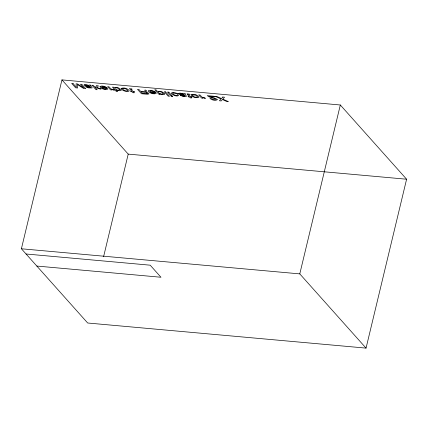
<?xml version="1.0" encoding="UTF-8"?>
<svg xmlns="http://www.w3.org/2000/svg" width="428" height="428" viewBox="0 0 428 428"><rect width="100%" height="100%" fill="white"/><g stroke="black" fill="none" stroke-linecap="round" stroke-linejoin="round"><path stroke-width="0.64" d="M21.4 248.775L61.948 79.886L340.324 104.994L406.6 179.225L366.052 348.114L87.676 323.006L21.4 248.775L299.782 273.888L366.052 348.114M103.581 256.747L128.218 154.112L61.948 79.886M299.782 273.888L340.324 104.994M128.218 154.112L406.6 179.225M26.06 253.997L150.196 265.189L160.965 277.253L36.824 266.055M145.472 91.378L144.632 91.71L140.625 91.362L138.945 89.484L137.511 89.35L141.433 93.743L147.403 94.246L148.955 93.919L148.339 92.946L146.333 92.132C148.896 91.041 142.594 88.307 145.472 91.378M106.519 88.553C105.582 89.714 103.143 88.639 102.083 87.863L106.369 88.248L106.519 88.553M154.909 92.919C153.968 94.08 151.528 92.999 150.474 92.229L154.759 92.614L154.909 92.919M172.762 93.17L173.474 94.385L175.1 95.214L177.015 95.455L177.508 94.914L178.77 95.027C178.053 97.284 172.281 95.332 171.275 93.208L172.238 92.507L175.394 92.839A2.894 0.926 13.5 0 1 177.015 93.448L177.882 94.037L173.538 92.956A1.739 0.556 13.5 0 0 172.762 93.17M121.135 90.051L120.915 90.495L119.605 90.736L116.223 90.019L117.647 91.613L116.384 91.496L112.452 87.093L113.645 87.2L114.014 87.612C116.384 86.761 119.797 87.836 121.135 90.051M164.593 93.962L164.363 94.406L163.116 94.652L159.655 93.887L160.035 94.315L158.772 94.197L154.786 89.736L156.086 89.853L157.541 91.49C159.949 90.752 163.282 91.726 164.593 93.962M121.268 88.414L122.001 89.714L123.735 90.699A3.483 1.113 13.5 0 0 125.993 91.314L128.582 91.362L129.283 90.79C127.806 88.35 123.788 87.296 121.268 88.414M190.99 94.7L191.717 96L193.451 96.985A3.483 1.113 13.5 0 0 195.714 97.6L198.298 97.648L198.999 97.081C197.527 94.636 193.504 93.582 190.99 94.7M119.663 89.671C118.604 91.03 115.314 89.762 114.72 88.125L115.544 87.745L117.609 88.082L119.663 89.671M122.718 88.65L122.938 89.452L124.291 90.41A1.931 0.615 13.5 0 0 125.784 90.87L127.4 90.934L127.822 90.372L125.811 88.826L122.718 88.65M192.434 94.941L192.659 95.744L194.007 96.701A1.931 0.615 13.5 0 0 195.5 97.156L197.115 97.226L197.538 96.658L195.526 95.112L192.434 94.941M129.673 88.778L131.69 91.367L130.647 91.271L131.038 91.71L132.081 91.806L132.878 92.699L134.194 92.817L133.392 91.924L134.627 92.036L134.232 91.597L133.001 91.485L131.134 89.393L132.145 89.259L131.771 88.837L129.673 88.778M187.084 93.957L189.101 96.546L188.058 96.45L188.448 96.889L189.492 96.985L190.289 97.878L191.6 97.996L190.802 97.103L192.038 97.215L191.642 96.776L190.412 96.664L188.545 94.572L189.556 94.438L189.176 94.01L187.084 93.957M100.061 86.488L100.002 86.745C101.479 89.158 105.251 89.992 107.824 89.158L107.321 87.943L101.666 87.435L101.431 87.007C102.763 85.541 105.181 87.66 106.834 87.51C104.913 86.413 102.148 85.402 100.061 86.488M148.452 90.854L148.393 91.111C149.87 93.518 153.641 94.353 156.209 93.518L155.712 92.309L150.057 91.795L149.821 91.373C151.154 89.901 153.572 92.02 155.225 91.876C153.299 90.779 150.533 89.768 148.452 90.854M217.237 99.74C215.268 101.163 211.721 99.927 209.923 98.424L211.239 98.542L213.679 99.692L215.739 99.462L214.476 98.52L209.089 96.878L207.206 95.637L214.289 96.279L214.744 96.787L209.105 96.279L215.926 98.563L217.237 99.74M163.164 93.759L163.063 93.962C161.361 94.47 158.943 93.711 158.205 92.009L158.317 91.817C160.013 91.378 162.421 92.052 163.164 93.759M84.145 84.819C84.974 87.189 88.944 85.969 90.72 87.248L90.608 87.606L89.366 87.606L85.868 86.74L88.644 87.906L92.079 87.959L92.063 87.456L90.42 85.611L91.127 85.52L90.773 85.124L89.297 84.985L89.078 85.375L85.825 84.594L84.145 84.819M178.465 93.331C179.295 95.695 183.27 94.481 185.046 95.754L184.928 96.113L183.687 96.113L180.188 95.246L182.965 96.412L186.399 96.466L186.389 95.963L184.741 94.117L185.447 94.026L185.094 93.63L183.617 93.491L183.398 93.882L180.151 93.101L178.465 93.331M96.765 85.675L95.802 87.077L94.342 86.563L93.272 85.365L92.025 85.252L95.947 89.639L97.193 89.752L94.914 87.205L99.457 88.864L101.115 89.013L97.092 87.547L98.424 85.825L96.765 85.675M222.769 97.044L221.527 98.59L216.985 96.519L215.252 96.364L221.051 98.959L219.409 100.778L221.206 100.938L222.405 99.505L226.589 101.425L228.295 101.575L222.833 99.119L224.55 97.204L222.769 97.044M147.403 93.502L142.406 93.363L141.069 91.859L146.13 92.469L147.403 93.502M85.686 85.124L85.6 85.456L86.269 85.851L90.083 86.574L88.564 85.498L85.686 85.124M180.006 93.63L179.926 93.962L180.589 94.358L184.409 95.08L182.89 94.005L180.006 93.63M113.832 89.687L111.034 88.954L108.969 86.777L107.674 86.659L110.531 89.864L111.762 89.971L111.269 89.42L114.335 90.26L113.832 89.687M204.873 97.9L202.075 97.161L200.015 94.989L198.72 94.872L201.577 98.076L202.808 98.183L202.316 97.632L205.381 98.467L204.873 97.9M73.06 83.54L71.69 83.417L75.612 87.804L77.666 87.991L77.393 84.551L83.722 88.537L85.755 88.719L81.839 84.332L80.475 84.209L83.808 87.911L77.484 83.936L76.066 83.808L76.328 87.237L73.06 83.54M165.566 91.881L164.272 91.769L168.188 96.156L169.488 96.273L165.566 91.881M168.83 92.175L167.514 92.057L170.355 95.246L171.676 95.364L168.83 92.175M172.206 95.958L170.89 95.84L171.43 96.45L172.751 96.568L172.206 95.958"/></g></svg>
